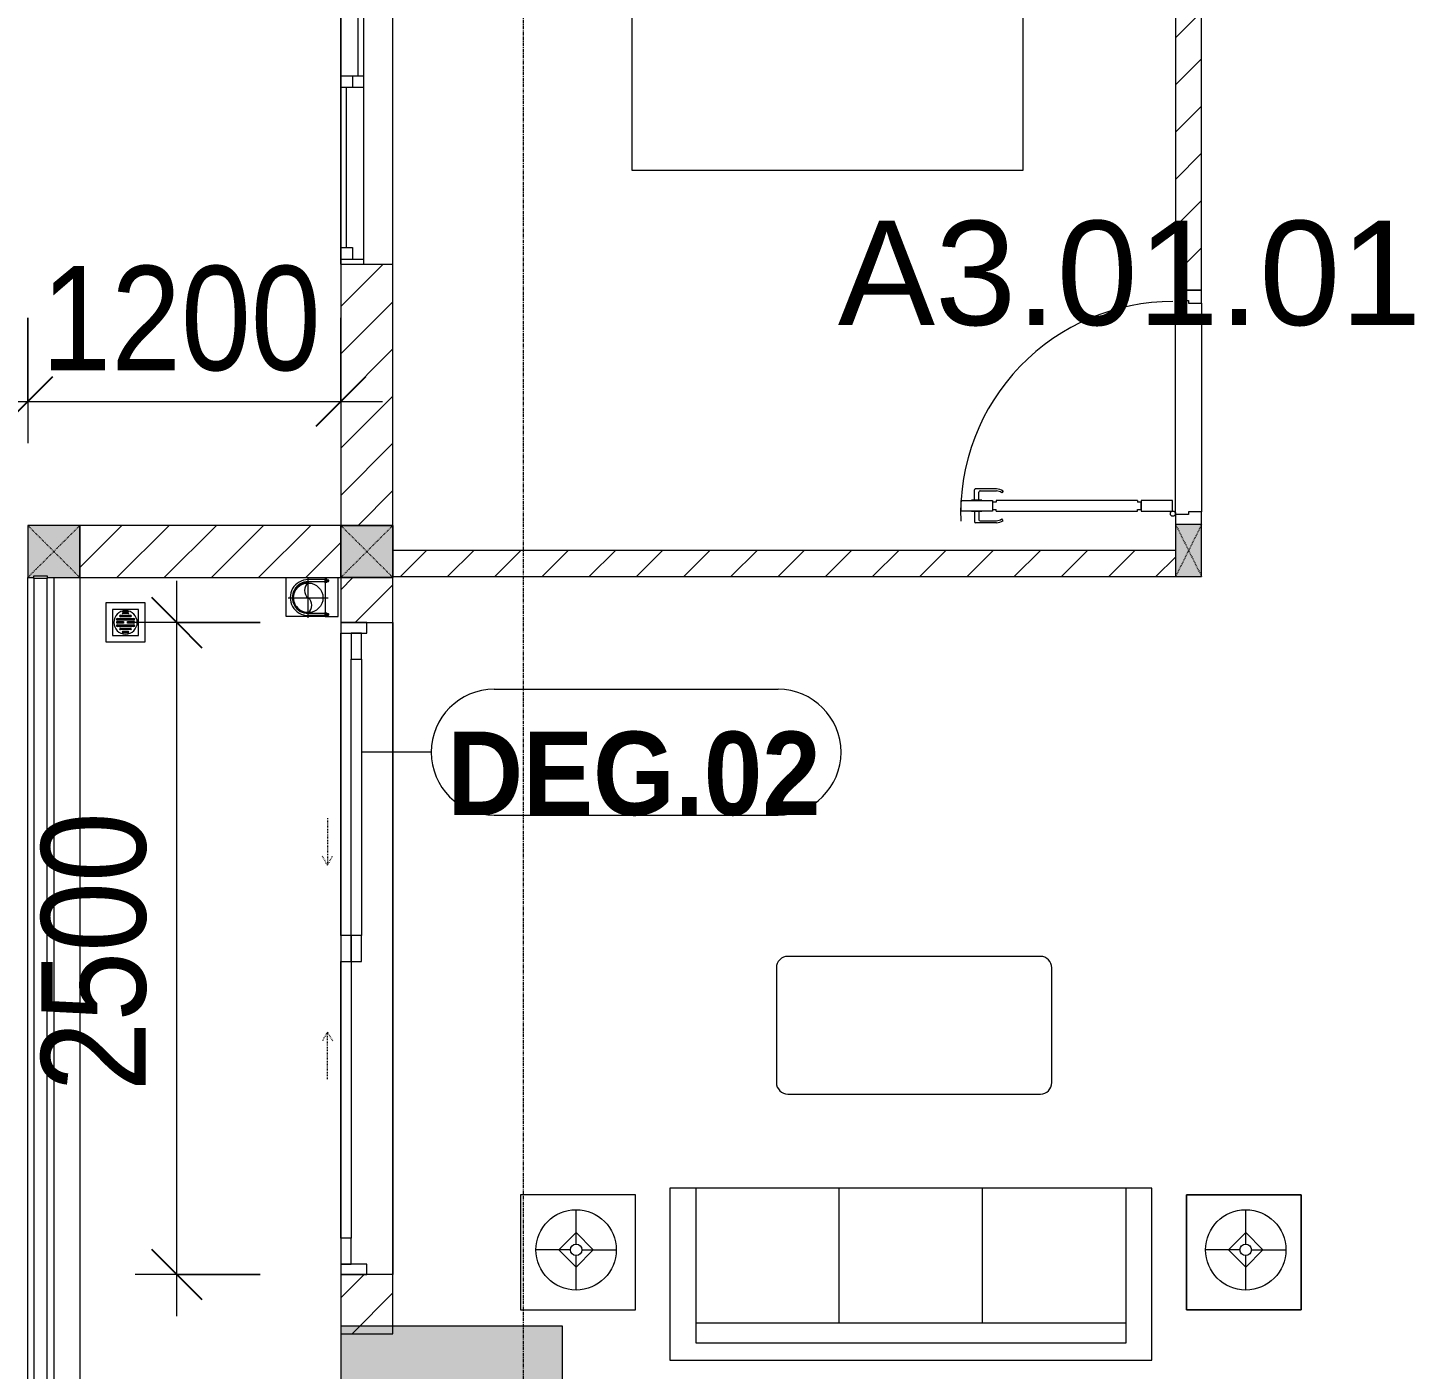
# Model space of a CAD drawing. Header units: millimetres. Extents: x 962 to 241049, y -15958 to 84407.
# Drawn here: x 169432 to 174747, y 53597 to 58742 of the extents above; entities that cross this region are included whole.
import ezdxf

# ---------------------------------------------------------------- set-up
doc = ezdxf.new("R2010")
doc.units = ezdxf.units.MM
for name, pattern in [('Dash', [6, 3, -3]), ('Grid Line', [22.225, 12.7, -3.175, 3.175, -3.175]), ('IMPORT-CENTER _3_', [10.16, 6.35, -1.27, 1.27, -1.27])]:
    doc.linetypes.add(name, pattern=pattern)
for name, color, linetype, lineweight in [('0-1', 7, 'Continuous', 5), ('A-ANNO-DIMS', 211, 'Continuous', 9), ('A-ANNO-DIMS-160', 211, 'Continuous', 9), ('A-AREA-IDEN', 2, 'Continuous', 9), ('A-DETL-GENF-1', 9, 'Continuous', 9), ('A-DOOR', 31, 'Continuous', 9), ('A-DOOR-1', 254, 'Continuous', 9), ('A-DOOR-2', 9, 'Continuous', 9), ('A-DOOR-FRAM', 31, 'Continuous', 9), ('A-DOOR-HDLN', 31, 'Dash', 9), ('A-DOOR-IDEN', 31, 'Continuous', 9), ('A-FLOR-1', 250, 'Continuous', 9), ('A-FLOR-2', 9, 'Continuous', 9), ('A-FLOR-HRAL', 11, 'Continuous', 9), ('A-GLAZ', 151, 'Continuous', 9), ('A-WALL', 113, 'Continuous', 9), ('A-WALL-1', 253, 'Continuous', 18), ('A-WALL-2', 9, 'Continuous', 9), ('A-WALL-3', 113, 'Continuous', 18), ('A-WALL-PATT-1', 10, 'Continuous', 9), ('A-WALL-PATT-2', 111, 'Continuous', 9), ('G-IMPT', 8, 'Continuous', 9), ('G-IMPT-2', 8, 'IMPORT-CENTER _3_', 9), ('I-FURN', 30, 'Continuous', 9), ('I-FURN-1', 254, 'Continuous', 9), ('M-EQPM', 50, 'Continuous', 9), ('S-COLS', 52, 'Continuous', 9), ('S-COLS-1', 52, 'Continuous', 5), ('S-COLS-2', 7, 'Continuous', 18), ('S-COLS-4', 254, 'Continuous', 9), ('S-COLS-5', 253, 'Continuous', 18), ('S-COLS-6', 52, 'Continuous', 18), ('S-COLS-7', 52, 'Dash', 9), ('S-COLS-HDLN', 52, 'Dash', 9), ('S-COLS-HDLN-1', 9, 'Dash', 9), ('S-GRID-1', 1, 'Grid Line', 9)]:
    doc.layers.add(name, color=color, linetype=linetype, lineweight=lineweight)
doc.styles.add('Arial_11', font='arial_0.ttf', dxfattribs={"height": 400})
doc.styles.add('Arial_B_5', font='arialbd_0.ttf', dxfattribs={"width": 0.9, "height": 320})
doc.styles.add('UTM Avo', font='UTM Avo.ttf', dxfattribs={"width": 0.9, "height": 400})
doc.dimstyles.new('1_Dim_chi_tiet_2_5', dxfattribs={"dimscale": 304.8, "dimtxt": 399.720379, "dimasz": 0.629921, "dimexe": 0.524934, "dimexo": 0.0625, "dimgap": 0.052493, "dimtad": 1, "dimdec": 0, "dimrnd": 5, "dimzin": 0, "dimdsep": 46, "dimtxsty": 'UTM Avo', "dimblk1": 'OBLIQUE', "dimblk2": 'OBLIQUE', "dimsah": 1, "dimcen": 0.09, "dimdle": 0.524934, "dimazin": 0, "dimtfac": 1, "dimtdec": 4, "dimtix": 1, "dimtmove": 0, "dimatfit": 3, "dimfxl": 1.049869, "dimfxlon": 1, "dimtvp": 1, "dimtolj": 1, "dimtzin": 0, "dimarcsym": 2})
doc.dimstyles.new('1_Dim_chi_tiet_2_5_1', dxfattribs={"dimscale": 304.8, "dimtxt": 399.720379, "dimasz": 0.629921, "dimexe": 0.524934, "dimexo": 0.0625, "dimgap": 0.052493, "dimtad": 1, "dimdec": 0, "dimrnd": 5, "dimzin": 0, "dimdsep": 46, "dimtxsty": 'UTM Avo', "dimblk1": 'OBLIQUE', "dimblk2": 'OBLIQUE', "dimsah": 1, "dimcen": 0.09, "dimdle": 0.524934, "dimazin": 0, "dimtfac": 1, "dimtdec": 4, "dimtix": 1, "dimtmove": 0, "dimatfit": 3, "dimfxl": 1.049869, "dimfxlon": 1, "dimtvp": 1, "dimtolj": 1, "dimtzin": 0, "dimarcsym": 2})
pattern_1 = [(45, (0, 0), (-90.50967, 90.50967), [])]
pattern_2 = [(45, (63179.03, 0), (-90.50967, 90.50967), [])]

# ---------------------------------------------------------------- blocks, each defined once
blk = doc.blocks.new('NCV_TKTC_KET CAU_rvt-1-TKCS_MB TẦNG 1')
at = {"layer": 'S-COLS-1'}
blk.add_hatch(color=256, dxfattribs=at).paths.add_polyline_path([(108302.6, 53311.9), (108302.6, 53761.9), (107452.6, 53761.9), (107452.6, 53311.9), (107700.3, 53311.9)])
at = {"layer": 'A-FLOR-1'}
for p, q in [((107452.5, 60235.3), (107452.5, 56833.3)), ((107452.5, 56633.3), (107452.5, 53511.9))]:
    blk.add_line(p, q, dxfattribs=at)
at = {"layer": 'S-COLS-2'}
for p, q in [((108302.6, 53761.9), (107452.6, 53761.9)), ((107452.6, 53761.9), (107452.6, 53311.9)), ((108302.6, 53311.9), (108302.6, 53761.9))]:
    blk.add_line(p, q, dxfattribs=at)
blk = doc.blocks.new('DOOR_CW_01 CANH MO-PANEL KINH - DIW_01-900x2200-CỬA GỖ VÂN LAMINATE-553393-TKCS_MB TẦNG 1')
at = {"layer": 'A-DETL-GENF-1'}
for p, q in [((-397, 872), (-357, 872)), ((-397, 752), (-397, 872)), ((-357, 872), (-357, 752)), ((-442, 737), (-442, 816.5)), ((-399, 820.5), (-438, 820.5)), ((-434, 799.5), (-434, 737)), ((-399, 803.5), (-430, 803.5)), ((-399, 831.8), (-397, 831.8)), ((-399, 792.2), (-399, 831.8)), ((-397, 792.2), (-397, 831.8)), ((-357, 792.2), (-357, 831.8)), ((-355, 831.8), (-357, 831.8)), ((-355, 792.2), (-355, 831.8)), ((-355, 820.5), (-316, 820.5)), ((-355, 803.5), (-324, 803.5)), ((-320, 799.5), (-320, 737)), ((-312, 737), (-312, 816.5)), ((-397, 792.2), (-399, 792.2)), ((-357, 752), (-397, 752)), ((-363, 752), (-391, 752)), ((-391, 752), (-391, 738)), ((-363, 738), (-363, 752)), ((-357, 792.2), (-355, 792.2)), ((-433.9, 711.2), (-427.3, 715.8)), ((-397, 738), (-391, 738)), ((-397, 738), (-397, 196)), ((-357, 738), (-363, 738)), ((-357, 196), (-357, 738)), ((-320.1, 711.2), (-326.7, 715.8)), ((-397, 196), (-391, 196)), ((-357, 182), (-397, 182)), ((-397, 182), (-397, 62)), ((-391, 196), (-391, 182)), ((-391, 182), (-363, 182)), ((-357, 196), (-363, 196)), ((-363, 182), (-363, 196)), ((-357, 62), (-357, 182)), ((-397, 62), (-357, 62))]:
    blk.add_line(p, q, dxfattribs=at)
blk.add_circle((-407, 60), 10, dxfattribs=at)
for centre, radius, start, end in [((-407, 60), 814, 360, 92), ((-438, 816.5), 4, 90, 180), ((-430, 799.5), 4, 90, 180), ((-324, 799.5), 4, 360, 90), ((-316, 816.5), 4, 0, 90), ((-397, 737), 45, 180, 215), ((-397, 737), 37, 180, 215), ((-357, 737), 37, 325, 0), ((-357, 737), 45, 325, 0)]:
    blk.add_arc(centre, radius, start, end, dxfattribs=at)
at = {"layer": 'A-DOOR-2'}
for p, q in [((-410, 50), (-448.4, 50)), ((-410, 0), (-410, 50)), ((-400, 0), (-410, 0)), ((-407, 50), (-382, 50)), ((-400, -50), (-400, 0)), ((410, 0), (400, 0)), ((400, 0), (400, -50)), ((450, 50), (410, 50)), ((410, 50), (410, 0)), ((450, -50), (450, 50)), ((-448.4, -50), (-400, -50)), ((400, -50), (450, -50))]:
    blk.add_line(p, q, dxfattribs=at)
blk = doc.blocks.new('BAN LV A - BAN LV A_dwg_ban hoc2-348006-TKCS_MB TẦNG 1')
at = {"layer": 'I-FURN'}
for p, q in [((145.8, 437.4), (-145.8, 437.4)), ((-194.4, 388.8), (-194.4, 113.4)), ((194.4, 113.4), (194.4, 388.8)), ((-243, 354.4), (-243, 162)), ((194.4, 351.4), (194.4, 150.8)), ((243.7, 162), (243.7, 354.4)), ((-120.5, 64.8), (120.5, 64.8))]:
    blk.add_line(p, q, dxfattribs=at)
at = {"layer": 'I-FURN', "flags": 128}
blk.add_lwpolyline([(-737.8, 610.5), (-737.8, 1330.5), (-154.9, 1330.5), (762.2, 1330.5), (762.2, 610.5)], close=True, dxfattribs=at)
at = {"layer": 'I-FURN'}
for centre, radius, start, end in [((-145.8, 388.8), 48.6, 90, 180), ((145.8, 388.8), 48.6, 360, 90), ((-218.7, 347.3), 25.3, 343.7398, 163.7398), ((219.4, 347.3), 25.3, 16.2602, 170.7054), ((-218.7, 154.9), 25.3, 163.7398, 16.2602), ((219.4, 154.9), 25.3, 189.2946, 16.2602), ((-145.8, 113.4), 48.6, 180, 207.5844), ((145.8, 113.4), 48.6, 332.4156, 0), ((-180.2, 75.4), 17.8, 57.9726, 216.6901), ((0, 324), 324, 233.1301, 306.8699), ((0, 359.3), 318.2, 237.5758, 302.4242), ((180.2, 75.4), 17.8, 323.3099, 122.0274)]:
    blk.add_arc(centre, radius, start, end, dxfattribs=at)
blk = doc.blocks.new('BAN LV A - BAN LV A_dwg-348005-TKCS_MB TẦNG 1')
at = {"extrusion": (0, 0, -1), "zscale": -1, "rotation": 180}
blk.add_blockref('BAN LV A - BAN LV A_dwg_ban hoc2-348006-TKCS_MB TẦNG 1', (-729, 1383.7), dxfattribs=at)
blk = doc.blocks.new('BAN LV A - BAN LV A-348231-TKCS_MB TẦNG 1')
at = {"layer": 'I-FURN-1'}
for p, q in [((534.6, 1270.3), (534.6, 1235.9)), ((923.4, 1232.9), (923.4, 1270.3)), ((486, 1221.7), (486, 1029.3)), ((972.7, 1029.3), (972.7, 1221.7)), ((534.6, 1029.3), (534.6, 994.9)), ((923.4, 994.9), (923.4, 1032.3)), ((583.2, 946.3), (874.8, 946.3)), ((1491.2, 773.2), (-8.8, 773.2)), ((-8.8, 773.2), (-8.8, 53.2)), ((1491.2, 53.2), (1491.2, 773.2)), ((-8.8, 53.2), (1491.2, 53.2))]:
    blk.add_line(p, q, dxfattribs=at)
for centre, radius, start, end in [((729, 1059.7), 324, 53.1301, 126.8699), ((548.9, 1308.3), 17.8, 143.3099, 240.596), ((583.2, 1270.3), 48.6, 152.4156, 180), ((909.2, 1308.3), 17.8, 299.404, 36.6901), ((874.8, 1270.3), 48.6, 360, 27.5844), ((510.3, 1228.8), 25.3, 16.2602, 196.2602), ((948.4, 1228.8), 25.3, 343.7398, 170.7054), ((510.3, 1036.4), 25.3, 196.2602, 343.7398), ((948.4, 1036.4), 25.3, 189.2946, 343.7398), ((583.2, 994.9), 48.6, 180, 270), ((874.8, 994.9), 48.6, 270, 360)]:
    blk.add_arc(centre, radius, start, end, dxfattribs=at)
blk.add_blockref('BAN LV A - BAN LV A_dwg-348005-TKCS_MB TẦNG 1', (0, 0))
blk = doc.blocks.new('LOBBY_SOFA_1 - LOBBY_SOFA_1-842835-TKCS_MB TẦNG 1')
at = {"layer": 'I-FURN'}
for p, q in [((-2556, 0), (-2556, -660)), ((-708, 0), (-2556, 0)), ((-708, -660), (-708, 0)), ((-2457, -66), (-2457, -660)), ((-807, -66), (-2457, -66)), ((-807, -660), (-807, -66)), ((-807, -143), (-2457, -143)), ((-1907, -143), (-1907, -660)), ((-1357, -143), (-1357, -660)), ((-3128.2, -193.5), (-2688.2, -193.5)), ((-3128.2, -633.5), (-3128.2, -193.5)), ((-2688.2, -193.5), (-2688.2, -633.5)), ((-575.9, -193.5), (-575.9, -633.5)), ((-135.9, -193.5), (-575.9, -193.5)), ((-135.9, -633.5), (-135.9, -193.5)), ((-2915.4, -269), (-2915.4, -401)), ((-348.6, -269), (-348.6, -401)), ((-2915.4, -357), (-2981.4, -423)), ((-2849.4, -423), (-2915.4, -357)), ((-414.6, -423), (-348.6, -357)), ((-348.6, -357), (-282.6, -423)), ((-2937.4, -423), (-3069.4, -423)), ((-2981.4, -423), (-2915.4, -489)), ((-2915.4, -489), (-2849.4, -423)), ((-2893.4, -423), (-2761.4, -423)), ((-370.6, -423), (-502.6, -423)), ((-348.6, -489), (-414.6, -423)), ((-282.6, -423), (-348.6, -489)), ((-326.6, -423), (-194.6, -423)), ((-2915.4, -445), (-2915.4, -577)), ((-348.6, -445), (-348.6, -577)), ((-2688.2, -633.5), (-3128.2, -633.5)), ((-575.9, -633.5), (-135.9, -633.5)), ((-2556, -660), (-708, -660)), ((-1160.3, -1020.5), (-2128.3, -1020.5)), ((-2172.3, -1064.5), (-2172.3, -1504.5)), ((-1116.3, -1504.5), (-1116.3, -1064.5)), ((-2128.3, -1548.5), (-1160.3, -1548.5))]:
    blk.add_line(p, q, dxfattribs=at)
for centre, radius in [((-2915.4, -423), 154), ((-348.6, -423), 154), ((-2915.4, -423), 22), ((-348.6, -423), 22)]:
    blk.add_circle(centre, radius, dxfattribs=at)
for centre, start, end in [((-2128.3, -1064.5), 90, 180), ((-1160.3, -1064.5), 0, 90), ((-2128.3, -1504.5), 180, 270), ((-1160.3, -1504.5), 270, 0)]:
    blk.add_arc(centre, 44, start, end, dxfattribs=at)
at = {"layer": 'I-FURN-1'}
for p, q in [((-708, 0), (-2556, 0)), ((-2556, 0), (-2556, -660)), ((-708, -660), (-708, 0)), ((-2688.2, -193.5), (-3128.2, -193.5)), ((-3128.2, -193.5), (-3128.2, -633.5)), ((-2688.2, -633.5), (-2688.2, -193.5)), ((-135.9, -193.5), (-575.9, -193.5)), ((-575.9, -193.5), (-575.9, -633.5)), ((-135.9, -633.5), (-135.9, -193.5)), ((-3128.2, -633.5), (-2688.2, -633.5)), ((-575.9, -633.5), (-135.9, -633.5)), ((-2556, -660), (-708, -660)), ((-1160.3, -1020.5), (-2128.3, -1020.5)), ((-2172.3, -1064.5), (-2172.3, -1504.5)), ((-1116.3, -1504.5), (-1116.3, -1064.5)), ((-2128.3, -1548.5), (-1160.3, -1548.5))]:
    blk.add_line(p, q, dxfattribs=at)
for centre, start, end in [((-2128.3, -1064.5), 90, 180), ((-1160.3, -1064.5), 0, 90), ((-2128.3, -1504.5), 180, 270), ((-1160.3, -1504.5), 270, 0)]:
    blk.add_arc(centre, 44, start, end, dxfattribs=at)
blk = doc.blocks.new('G1_SOF - BO TRU - 100x200-745959-TKCS_MB TẦNG 1')
at = {"layer": 'S-COLS'}
blk.add_hatch(color=256, dxfattribs=at).paths.add_polyline_path([(50, -100), (50, 100), (-50, 100), (-50, -100)])
at = {"layer": 'S-COLS-5'}
for p, q in [((50, 100), (-50, 100)), ((-50, 100), (-50, -100)), ((50, -100), (50, 100)), ((-50, -100), (50, -100))]:
    blk.add_line(p, q, dxfattribs=at)
at = {"layer": 'S-COLS-HDLN-1'}
for p, q in [((50, 100), (-50, -100)), ((-50, 100), (50, -100))]:
    blk.add_line(p, q, dxfattribs=at)
blk = doc.blocks.new('NCV_TKTC_TANG 1_rvt-1-TKCS_MB TẦNG 1')
at = {"layer": 'A-WALL-PATT-1'}
h = blk.add_hatch(dxfattribs=at)
h.set_pattern_fill('FP_1', color=256, style=0, pattern_type=2)
h.set_pattern_definition(pattern_1)
h.paths.add_polyline_path([(110652.6, 57735.3), (110752.6, 57735.3), (110752.6, 60236.9), (110652.6, 60236.9), (110652.6, 58536.6)])
h = blk.add_hatch(dxfattribs=at)
h.set_pattern_fill('FP_1', color=256, style=0, pattern_type=2)
h.set_pattern_definition(pattern_1)
h.paths.add_polyline_path([(110652.6, 56636.9), (110652.6, 56736.9), (107652.6, 56736.9), (107652.6, 56636.9), (109312.3, 56636.9)])
at = {"layer": 'A-FLOR-2'}
for p, q in [((110652.6, 56875.3), (110652.6, 57695.3)), ((110752.6, 57685.3), (110752.6, 56885.3)), ((107652.6, 56833.3), (107652.6, 56736.9)), ((106452.6, 56633.3), (106452.6, 53511.9)), ((107652.6, 56636.9), (107652.6, 56632.9)), ((107652.6, 56460.3), (107652.6, 53960.3)), ((107652.6, 53960.3), (107652.6, 56460.3)), ((107452.6, 56420.2), (107452.6, 55260.1))]:
    blk.add_line(p, q, dxfattribs=at)
at = {"layer": 'A-WALL-1'}
for p, q in [((110652.6, 60236.9), (110652.6, 57735.3)), ((110752.6, 57735.3), (110752.6, 59936.9)), ((110652.6, 57735.3), (110752.6, 57735.3)), ((110652.6, 56736.9), (107652.6, 56736.9)), ((107652.6, 56736.9), (107652.6, 56636.9)), ((107652.6, 56636.9), (110652.6, 56636.9))]:
    blk.add_line(p, q, dxfattribs=at)
at = {"layer": 'A-WALL-2'}
for p, q in [((110652.6, 56875.3), (110652.6, 57695.3)), ((110752.6, 57685.3), (110752.6, 56885.3))]:
    blk.add_line(p, q, dxfattribs=at)
at = {"layer": 'A-DOOR-1', "rotation": 89.99999999999882}
blk.add_blockref('DOOR_CW_01 CANH MO-PANEL KINH - DIW_01-900x2200-CỬA GỖ VÂN LAMINATE-553393-TKCS_MB TẦNG 1', (110702.6, 57285.3), dxfattribs=at)
at = {"layer": 'I-FURN-1'}
blk.add_blockref('BAN LV A - BAN LV A-348231-TKCS_MB TẦNG 1', (108576.8, 58142.1), dxfattribs=at)
at = {"layer": 'I-FURN-1', "rotation": 180}
blk.add_blockref('LOBBY_SOFA_1 - LOBBY_SOFA_1-842835-TKCS_MB TẦNG 1', (108006.1, 53632), dxfattribs=at)
at = {"layer": 'S-COLS-4'}
blk.add_blockref('G1_SOF - BO TRU - 100x200-745959-TKCS_MB TẦNG 1', (110702.6, 56736.9), dxfattribs=at)
blk = doc.blocks.new('1_FAMILY RVT - W01-WxH 1400x1400xmm-389822-TKCS_MB TẦNG 1')
at = {"layer": 'A-GLAZ'}
for p, q in [((248.4, 172.39), (299.2, 197.79)), ((248.4, 172.39), (299.2, 146.99)), ((248.4, 172.39), (451.6, 172.39)), ((-700, 96.19), (-700, -103.81)), ((700, 96.19), (-700, 96.19)), ((-700, 96.19), (-636.5, 96.19)), ((-680.95, 96.19), (-680.95, 7.29)), ((-636.5, 96.19), (-22.225, 96.19)), ((-636.5, 96.19), (-636.5, 51.74)), ((-636.5, 73.965), (-22.225, 73.965)), ((-22.225, 7.29), (-22.225, 96.19)), ((-22.225, 96.19), (22.225, 96.19)), ((22.225, 96.19), (680.95, 96.19)), ((22.225, 96.19), (22.225, 7.29)), ((680.95, 96.19), (700, 96.19)), ((680.95, 96.19), (680.95, 7.29)), ((700, -103.81), (700, 96.19)), ((-700, 7.29), (-680.95, 7.29)), ((-636.5, 51.74), (-680.95, 51.74)), ((-680.95, 7.29), (-22.225, 7.29)), ((22.225, 51.74), (-22.225, 51.74)), ((-22.225, 7.29), (22.225, 7.29)), ((22.225, 29.515), (636.5, 29.515)), ((22.225, 7.29), (636.5, 7.29)), ((636.5, 51.74), (636.5, 7.29)), ((680.95, 51.74), (636.5, 51.74)), ((636.5, 7.29), (700, 7.29)), ((-700, -103.81), (700, -103.81))]:
    blk.add_line(p, q, dxfattribs=at)
blk = doc.blocks.new('DEG_02-DEG_03 - DEG_02-2500x2400mm-CỬA ĐI 02 CÁNH TRƯỢT-625766-TKCS_MB TẦNG 1')
at = {"layer": 'A-DOOR'}
for p, q in [((-1110, 100), (-1210, 100)), ((-1210, 100), (-1210, 60)), ((-1210, 60), (-1110, 60)), ((-1110, 60), (-1110, 100)), ((-1110, 100), (-50, 100)), ((-50, 60), (-1110, 60)), ((50, 100), (-50, 100)), ((-50, 100), (-50, 60)), ((50, 60), (-50, 60)), ((-50, 60), (-50, 20)), ((-50, 60), (50, 60)), ((50, 60), (50, 100)), ((50, 20), (50, 60)), ((50, 60), (1110, 60)), ((1210, 60), (1110, 60)), ((1110, 60), (1110, 20)), ((1210, 20), (1210, 60)), ((-50, 20), (50, 20)), ((1110, 20), (50, 20)), ((1110, 20), (1210, 20))]:
    blk.add_line(p, q, dxfattribs=at)
at = {"layer": 'A-DOOR-FRAM'}
for p, q in [((-1210, 100), (-1250, 100)), ((-1250, 100), (-1250, 0)), ((-1210, 0), (-1210, 100)), ((1250, 100), (1210, 100)), ((1210, 100), (1210, 0)), ((1250, 0), (1250, 100)), ((-1250, 0), (-1210, 0)), ((1210, 0), (1250, 0))]:
    blk.add_line(p, q, dxfattribs=at)
at = {"layer": 'A-DOOR-HDLN'}
for p, q in [((-320.4, 151.1), (-355, 171.1)), ((320.4, 151.1), (355, 171.1)), ((-500.4, 151.1), (-320.4, 151.1)), ((-320.4, 151.1), (-355, 131.1)), ((320.4, 151.1), (355, 131.1)), ((500.4, 151.1), (320.4, 151.1))]:
    blk.add_line(p, q, dxfattribs=at)
blk = doc.blocks.new('Railing - 50 x 10mm-1251311-TKCS_MB TẦNG 1')
at = {"layer": 'A-FLOR-HRAL'}
for p, q in [((25, 5), (-25, 5)), ((-25, 5), (-25, -5)), ((25, -5), (25, 5)), ((-25, -5), (25, -5))]:
    blk.add_line(p, q, dxfattribs=at)
blk = doc.blocks.new('Railing - Railing-1600081-TKCS_MB TẦNG 1')
at = {"layer": 'A-FLOR-HRAL'}
for p, q in [((106276.6, 56630.3), (106276.6, 53516.9)), ((106326.6, 53516.9), (106326.6, 56630.3))]:
    blk.add_line(p, q, dxfattribs=at)
at = {"extrusion": (0, 0, -1), "zscale": -1}
for p in [(-106301.6, 56635.3), (-106301.6, 53511.9)]:
    blk.add_blockref('Railing - 50 x 10mm-1251311-TKCS_MB TẦNG 1', p, dxfattribs=at)
blk = doc.blocks.new('TKTC_XREF_251221_MB TANG 1 - TKTC_XREF_260130_MB TANG 1_dwg_THU NUOC - THU NUOC-444531-TKCS_MB TẦNG 1-4202120-TKCS_MB TẦNG 1')
at = {"layer": 'M-EQPM'}
for p, q in [((-23.3, 10.8), (40.9, 10.8)), ((40.9, 4.8), (-23.3, 4.8)), ((-11, 23.3), (28.5, 23.3)), ((28.5, 17.3), (-11, 17.3)), ((-1.1, 35.6), (18.5, 35.6)), ((18.5, 29.6), (-1.1, 29.6)), ((-23.3, -13.6), (40.9, -13.6)), ((40.9, -19.6), (-23.3, -19.6)), ((-11, -26.1), (28.5, -26.1)), ((28.5, -32.1), (-11, -32.1)), ((-1.1, -38.5), (18.5, -38.5)), ((18.5, -44.5), (-1.1, -44.5))]:
    blk.add_line(p, q, dxfattribs=at)
at = {"layer": 'M-EQPM', "flags": 128}
for points in [[(83.7, -79.4), (83.7, 70.6), (-66.3, 70.6), (-66.3, -79.4)], [(58.7, -54.4), (58.7, 45.6), (-41.3, 45.6), (-41.3, -54.4)]]:
    blk.add_lwpolyline(points, close=True, dxfattribs=at)
for points in [[(-23.3, -1.2), (0.7, -1.2), (0.7, -7.2), (-23.3, -7.2)], [(40.9, -7.2), (16.7, -7.2), (16.7, -1.2), (40.9, -1.2)]]:
    blk.add_lwpolyline(points, dxfattribs=at)
at = {"layer": 'M-EQPM'}
for centre, radius, start, end in [((8.7, -4.4), 45, 360, 180), ((8.7, -4.4), 45, 360, 180), ((-23.3, 7.8), 3, 90, 270), ((-11, 20.3), 3, 90, 270), ((-1.1, 32.6), 3, 90, 270), ((18.5, 32.6), 3, 270, 90), ((28.5, 20.3), 3, 270, 90), ((40.9, 7.8), 3, 270, 90), ((8.7, -4.4), 45, 180, 360), ((8.7, -4.4), 45, 180, 360), ((-23.3, -4.2), 3, 90, 270), ((-23.3, -16.6), 3, 90, 270), ((-11, -29.1), 3, 90, 270), ((-1.1, -41.5), 3, 90, 270), ((18.5, -41.5), 3, 270, 90), ((28.5, -29.1), 3, 270, 90), ((40.9, -4.2), 3, 270, 90), ((40.9, -16.6), 3, 270, 90)]:
    blk.add_arc(centre, radius, start, end, dxfattribs=at)
blk = doc.blocks.new('TKTC_XREF_251221_MB TANG 1 - TKTC_XREF_260130_MB TANG 1_dwg_CUM U_DN100-4202112-TKCS_MB TẦNG 1')
at = {"layer": 'G-IMPT'}
blk.add_hatch(color=256, dxfattribs=at).paths.add_polyline_path([(0, 61), (0, 57), (14.8, 55.1), (28.5, 49.4), (40.3, 40.3), (49.4, 28.5), (55.1, 14.8), (57, 0), (55.1, -14.8), (49.4, -28.5), (40.3, -40.3), (28.5, -49.4), (14.8, -55.1), (0, -57), (0, -61), (15.8, -58.9), (30.5, -52.8), (43.1, -43.1), (52.8, -30.5), (59.7, -9.6), (61, 0), (58.9, 15.8), (52.8, 30.5), (43.1, 43.1), (30.5, 52.8), (15.8, 58.9)])
for p, q in [((-79.1, 66.6), (-79.1, 63.4)), ((-76.6, 66.6), (-76.6, 63.4)), ((-74.6, 66.6), (-74.6, 63.4)), ((-72.7, 69.3), (-72.7, 60.7)), ((-66.9, 67.9), (-71.7, 67.9)), ((-66.9, 62.1), (-71.7, 62.1)), ((-65, 69), (0, 69)), ((-79.1, -63.4), (-79.1, -66.6)), ((-76.6, -63.4), (-76.6, -66.6)), ((-74.6, -63.4), (-74.6, -66.6)), ((-72.7, -60.7), (-72.7, -69.3)), ((-66.9, -62.1), (-71.7, -62.1)), ((-66.9, -67.9), (-71.7, -67.9)), ((-65, -69), (0, -69))]:
    blk.add_line(p, q, dxfattribs=at)
at = {"layer": 'G-IMPT', "flags": 128}
for points in [[(-72.7, 67.6), (-78.1, 67.6), (-78.1, 62.4), (-72.7, 62.4)], [(-71.7, 59.2), (-66.9, 59.2), (-66.9, 70.8), (-71.7, 70.8)], [(-66.9, 70.8), (-66.9, 72.7), (-65, 72.7), (-65, 57.3), (-66.9, 57.3), (-66.9, 59.2)], [(-65, 61), (0, 61), (0, 57)], [(-72.7, -62.4), (-78.1, -62.4), (-78.1, -67.6), (-72.7, -67.6)], [(-71.7, -70.8), (-66.9, -70.8), (-66.9, -59.2), (-71.7, -59.2)], [(-66.9, -59.2), (-66.9, -57.3), (-65, -57.3), (-65, -72.7), (-66.9, -72.7), (-66.9, -70.8)], [(-65, -61), (0, -61), (0, -57)]]:
    blk.add_lwpolyline(points, dxfattribs=at)
at = {"layer": 'G-IMPT'}
for centre, radius, start, end in [((-78.1, 66.6), 0.96, 90, 180), ((-78.1, 63.4), 0.96, 180, 270), ((-71.1, 69.3), 1.56, 112.6199, 247.3801), ((-67.9, 65), 4.8, 143.1301, 216.8699), ((-71.1, 60.7), 1.56, 112.6199, 247.3801), ((0, 0), 69, 270, 90), ((0, 0), 61, 270, 90), ((0, 0), 57, 270, 90), ((-78.1, -63.4), 0.96, 90, 180), ((-78.1, -66.6), 0.96, 180, 270), ((-71.1, -60.7), 1.56, 112.6199, 247.3801), ((-67.9, -65), 4.8, 143.1301, 216.8699), ((-71.1, -69.3), 1.56, 112.6199, 247.3801)]:
    blk.add_arc(centre, radius, start, end, dxfattribs=at)
blk = doc.blocks.new('TKTC_XREF_251221_MB TANG 1 - TKTC_XREF_260130_MB TANG 1_dwg_$cc-4202125-TKCS_MB TẦNG 1')
at = {"layer": 'G-IMPT'}
blk.add_circle((0, 0), 0.5, dxfattribs=at)
for centre, radius, start, end in [((0, 0), 0.5, 90, 270), ((0.188, 0.25), 0.313, 126.8699, 233.1301), ((-0.188, -0.25), 0.313, 306.8699, 53.1301)]:
    blk.add_arc(centre, radius, start, end, dxfattribs=at)
at = {"layer": 'G-IMPT-2'}
for p, q in [((0, -0.673), (0, 0.673)), ((-0.673, 0), (0.673, 0))]:
    blk.add_line(p, q, dxfattribs=at)
blk = doc.blocks.new('TKTC_XREF_251221_MB TANG 1 - TKTC_XREF_260130_MB TANG 1_dwg-4202109-TKCS_MB TẦNG 1')
at = {"layer": 'G-IMPT'}
blk.add_line((-95759.3, -344713.4), (-95759.3, -344862.7), dxfattribs=at)
at = {"layer": 'G-IMPT', "flags": 128}
for points in [[(-95759.3, -344862.7), (-95909, -344862.7), (-95909, -344713.4)], [(-95759.2, -344713.4), (-95759.2, -344862.9), (-95709.4, -344862.6), (-95709.4, -344713.4)]]:
    blk.add_lwpolyline(points, dxfattribs=at)
for name, p, xscale, yscale, zscale, rotation in [('TKTC_XREF_251221_MB TANG 1 - TKTC_XREF_260130_MB TANG 1_dwg_$cc-4202125-TKCS_MB TẦNG 1', (-95824.2, -344791.1), 113.7150000000073, 113.7150000000073, 113.7150000000073, 359.9990086636432), ('TKTC_XREF_251221_MB TANG 1 - TKTC_XREF_260130_MB TANG 1_dwg_CUM U_DN100-4202112-TKCS_MB TẦNG 1', (-95824.2, -344790.2), 0.9975000000000008, 0.9975000000000008, 0.9975000000000008, 180.000991338195)]:
    blk.add_blockref(name, p, dxfattribs=dict(xscale=xscale, yscale=yscale, zscale=zscale, rotation=rotation))
blk.add_blockref('TKTC_XREF_251221_MB TANG 1 - TKTC_XREF_260130_MB TANG 1_dwg_THU NUOC - THU NUOC-444531-TKCS_MB TẦNG 1-4202120-TKCS_MB TẦNG 1', (-96533, -344881))
blk = doc.blocks.new('TKTC_XREF_251221_MB TANG 1 - TKTC_XREF_251221_MB TANG 1-2038492-TKCS_MB TẦNG 1')
blk.add_blockref('TKTC_XREF_251221_MB TANG 1 - TKTC_XREF_260130_MB TANG 1_dwg-4202109-TKCS_MB TẦNG 1', (169499.1, 384109.7))
blk = doc.blocks.new('G1_SOF - BO TRU - 200x200-3051103-TKCS_MB TẦNG 1')
at = {"layer": 'S-COLS-HDLN'}
for p, q in [((-100, -100), (100, 100)), ((100, -100), (-100, 100))]:
    blk.add_line(p, q, dxfattribs=at)
blk = doc.blocks.new('DIMBLOCK74-TKCS_MB TẦNG 1')
at = {"layer": 'A-ANNO-DIMS-160'}
for p, q in [((170002.9, 53800.3), (170002.9, 56620.3)), ((170322.9, 56460.3), (169842.9, 56460.3)), ((170002.9, 56460.3), (170322.9, 56460.3)), ((170322.9, 53960.3), (169842.9, 53960.3)), ((170002.9, 53960.3), (170322.9, 53960.3))]:
    blk.add_line(p, q, dxfattribs=at)
at = {"layer": 'A-ANNO-DIMS-160', "lineweight": 25}
for p, q in [((170002.9, 56460.3), (169906.9, 56556.3)), ((170002.9, 56460.3), (170098.9, 56364.3)), ((170002.9, 53960.3), (169906.9, 54056.3)), ((170002.9, 53960.3), (170098.9, 53864.3))]:
    blk.add_line(p, q, dxfattribs=at)
at = {"layer": 'A-ANNO-DIMS-160', "color": 0, "insert": (169483.3, 54662.5), "char_height": 400, "width": 1314.636, "attachment_point": 1, "rotation": 90, "line_spacing_factor": 1.110334, "style": 'UTM Avo'}
blk.add_mtext('2500', dxfattribs=at)
blk = doc.blocks.new('_Oblique')
at = {"color": 0, "linetype": 'ByBlock', "lineweight": -2}
blk.add_line((-0.5, -0.5), (0.5, 0.5), dxfattribs=at)
blk = doc.blocks.new('STN_Door Tag - STN_Door Tag-1788670-TKCS_MB TẦNG 1')
at = {"layer": 'A-DOOR-IDEN'}
for p, q in [((-3.37, 1.495), (3.431, 1.495)), ((-3.37, -1.524), (3.431, -1.524))]:
    blk.add_line(p, q, dxfattribs=at)
for centre, start, end in [((-3.37, -0.015), 90, 270), ((3.431, -0.015), 270, 90)]:
    blk.add_arc(centre, 1.509, start, end, dxfattribs=at)
blk = doc.blocks.new('DIMBLOCK341-TKCS_MB TẦNG 1')
at = {"layer": 'A-ANNO-DIMS-160'}
for p, q in [((169431.6, 57628.9), (169431.6, 57148.9)), ((169431.6, 57308.9), (169431.6, 57628.9)), ((170631.6, 57628.9), (170631.6, 57148.9)), ((170631.6, 57308.9), (170631.6, 57628.9)), ((169271.6, 57308.9), (170791.6, 57308.9))]:
    blk.add_line(p, q, dxfattribs=at)
at = {"layer": 'A-ANNO-DIMS-160', "lineweight": 25}
for p, q in [((169431.6, 57308.9), (169527.6, 57404.9)), ((170631.6, 57308.9), (170727.6, 57404.9)), ((169431.6, 57308.9), (169335.6, 57212.9)), ((170631.6, 57308.9), (170535.6, 57212.9))]:
    blk.add_line(p, q, dxfattribs=at)
at = {"layer": 'A-ANNO-DIMS-160', "color": 0, "insert": (169483.8, 57828.5), "char_height": 400, "width": 1314.636, "attachment_point": 1, "line_spacing_factor": 1.110334, "style": 'UTM Avo'}
blk.add_mtext('1200', dxfattribs=at)

msp = doc.modelspace()

# ---------------------------------------------------------------- hatches: boundary and pattern name
at = {"layer": 'A-WALL-PATT-2'}
h = msp.add_hatch(dxfattribs=at)
h.set_pattern_fill('FP_1', color=256, style=0, pattern_type=2)
h.set_pattern_definition(pattern_2)
h.paths.add_polyline_path([(170831.6, 56632.9), (170831.6, 56633.3), (170631.6, 56632.9)])
h.paths.add_polyline_path([(170831.6, 56833.3), (170831.6, 57835.3), (170631.6, 57835.3), (170631.6, 56833.3)])
h.paths.add_polyline_path([(170831.6, 59235.3), (170831.6, 60235.3), (170631.6, 60235.3), (170631.6, 59235.3)])
h = msp.add_hatch(dxfattribs=at)
h.set_pattern_fill('FP_1', color=256, style=0, pattern_type=2)
h.set_pattern_definition(pattern_2)
h.paths.add_polyline_path([(170631.6, 56633.3), (170631.6, 56833.3), (169631.6, 56833.3), (169631.6, 56633.3), (170073.3, 56633.3)])
h = msp.add_hatch(dxfattribs=at)
h.set_pattern_fill('FP_1', color=256, style=0, pattern_type=2)
h.set_pattern_definition(pattern_2)
h.paths.add_polyline_path([(170831.6, 53732.9), (170831.6, 53960.3), (170631.6, 53960.3), (170631.6, 53732.9)])
h.paths.add_polyline_path([(170831.6, 56460.3), (170831.6, 56632.9), (170631.6, 56632.9), (170631.6, 56460.3)])
at = {"layer": 'S-COLS-1'}
for points in [[(169505.7, 56633.3), (169631.6, 56633.3), (169631.6, 56833.3), (169431.6, 56833.3), (169431.6, 56633.3), (169455.7, 56633.3), (169455.7, 56640.3), (169505.7, 56640.3)], [(170831.5, 56633.3), (170831.5, 56833.3), (170631.5, 56833.3), (170631.5, 56633.3)]]:
    msp.add_hatch(color=256, dxfattribs=at).paths.add_polyline_path(points)

# ---------------------------------------------------------------- linework, layer by layer
at = {"layer": 'A-DOOR-IDEN'}
msp.add_line((170715.2, 55965), (170978.1, 55965), dxfattribs=at)
at = {"layer": 'A-WALL'}
for p, q in [((169631.6, 56833.3), (169631.6, 56633.3)), ((170631.6, 56633.3), (170631.6, 56833.3)), ((170631.6, 56833.3), (170831.6, 56833.3)), ((169431.7, 53511.9), (169431.7, 56633.3)), ((169531.7, 56633.3), (169531.7, 53511.9)), ((170831.6, 56633.3), (170631.6, 56633.3)), ((170831.6, 56460.3), (170831.6, 53960.3)), ((170631.6, 55260.3), (170631.6, 56420.2))]:
    msp.add_line(p, q, dxfattribs=at)
at = {"layer": 'A-WALL-3'}
for p, q in [((170631.6, 57835.3), (170631.6, 56833.3)), ((170831.6, 56833.3), (170831.6, 57835.3)), ((170631.6, 56833.3), (169631.6, 56833.3)), ((169631.6, 56633.3), (170631.6, 56633.3)), ((170631.6, 56633.3), (170631.6, 56460.3)), ((170831.6, 56460.3), (170831.6, 56633.3)), ((170631.6, 56460.3), (170831.6, 56460.3)), ((170831.6, 53960.3), (170631.6, 53960.3)), ((170631.6, 53960.3), (170631.6, 53732.9)), ((170831.6, 53732.9), (170831.6, 53960.3)), ((170631.6, 53732.9), (170831.6, 53732.9))]:
    msp.add_line(p, q, dxfattribs=at)
at = {"layer": 'S-COLS'}
for p, q in [((169631.6, 56633.3), (169631.6, 56833.3)), ((170831.5, 56833.3), (170631.5, 56833.3)), ((170631.5, 56833.3), (170631.5, 56633.3)), ((170631.5, 56633.3), (170831.5, 56633.3))]:
    msp.add_line(p, q, dxfattribs=at)
at = {"layer": 'S-COLS-6'}
for p, q in [((169631.6, 56833.3), (169431.6, 56833.3)), ((169431.6, 56833.3), (169431.6, 56633.3)), ((170831.5, 56633.3), (170831.5, 56833.3)), ((169431.6, 56633.3), (169455.7, 56633.3)), ((169505.7, 56633.3), (169631.6, 56633.3))]:
    msp.add_line(p, q, dxfattribs=at)
at = {"layer": 'S-GRID-1'}
msp.add_line((171331.6, 15532), (171331.6, 78459.2), dxfattribs=at)

# ---------------------------------------------------------------- block references
at = {"layer": '0-1'}
for name in ['NCV_TKTC_KET CAU_rvt-1-TKCS_MB TẦNG 1', 'NCV_TKTC_TANG 1_rvt-1-TKCS_MB TẦNG 1']:
    msp.add_blockref(name, (63179, 0), dxfattribs=at)
at = {"layer": 'A-DOOR', "rotation": 90}
msp.add_blockref('DEG_02-DEG_03 - DEG_02-2500x2400mm-CỬA ĐI 02 CÁNH TRƯỢT-625766-TKCS_MB TẦNG 1', (170731.6, 55210.3), dxfattribs=at)
at = {"layer": 'A-DOOR-IDEN', "xscale": 159.9999999999999, "yscale": 159.9999999999999, "zscale": 159.9999999999999}
msp.add_blockref('STN_Door Tag - STN_Door Tag-1788670-TKCS_MB TẦNG 1', (171758.8, 55965.7), dxfattribs=at)
at = {"layer": 'A-FLOR-HRAL'}
msp.add_blockref('Railing - Railing-1600081-TKCS_MB TẦNG 1', (63179, 0), dxfattribs=at)
at = {"layer": 'A-GLAZ', "rotation": 90}
msp.add_blockref('1_FAMILY RVT - W01-WxH 1400x1400xmm-389822-TKCS_MB TẦNG 1', (170727.8, 58535.3), dxfattribs=at)
at = {"layer": 'M-EQPM'}
msp.add_blockref('TKTC_XREF_251221_MB TANG 1 - TKTC_XREF_251221_MB TANG 1-2038492-TKCS_MB TẦNG 1', (96831.6, 17236.9), dxfattribs=at)
at = {"layer": 'S-COLS-7', "rotation": 180}
for p in [(169531.6, 56733.3), (170731.5, 56733.3)]:
    msp.add_blockref('G1_SOF - BO TRU - 200x200-3051103-TKCS_MB TẦNG 1', p, dxfattribs=at)

# ---------------------------------------------------------------- texts
at = {"layer": 'A-AREA-IDEN', "insert": (173655.5, 57595.9), "char_height": 400, "width": 2233.6, "attachment_point": 8, "line_spacing_factor": 0.936439, "style": 'Arial_11'}
msp.add_mtext('\\pt8,16,24,32,40,48,56,64,72,80,88,96,104,112,120,128,136,144,152,160,168,176,184,192,200,208,216,224,232,240,248,256;A3.01.01', dxfattribs=at)
at = {"layer": 'A-DOOR-IDEN', "insert": (171755.5, 55880.3), "char_height": 320, "width": 1467.36, "attachment_point": 5, "line_spacing_factor": 0.936439, "style": 'Arial_B_5'}
msp.add_mtext('\\pt7.2,14.4,21.6,28.8,36,43.2,50.4,57.6,64.8,72,79.2,86.4,93.6,100.8,108,115.2,122.4,129.6,136.8,144,151.2,158.4,165.6,172.8,180,187.2,194.4,201.6,208.8,216,223.2,230.4;DEG.02', dxfattribs=at)

# ---------------------------------------------------------------- dimensions: what is measured, and where the dimension line sits
at = {"layer": 'A-ANNO-DIMS'}
dim = msp.add_linear_dim(base=(170631.6, 57308.9), p1=(169431.6, 57628.9), p2=(170631.6, 57628.9), dimstyle='1_Dim_chi_tiet_2_5_1', override={"dimpost": '<>', "dimfxl": 1200}, dxfattribs=at)
dim.commit()
dim.dimension.update_dxf_attribs({"geometry": 'DIMBLOCK341-TKCS_MB TẦNG 1', "text_midpoint": (170031.6, 57531.9)})
dim = msp.add_linear_dim(base=(170002.9, 56460.3), p1=(170322.9, 53960.3), p2=(170322.9, 56460.3), angle=90, dimstyle='1_Dim_chi_tiet_2_5', override={"dimpost": '<>', "dimfxl": 2500}, dxfattribs=at)
dim.commit()
dim.dimension.update_dxf_attribs({"geometry": 'DIMBLOCK74-TKCS_MB TẦNG 1', "text_midpoint": (169780, 55210.3)})

doc.saveas('drawing.dxf')
